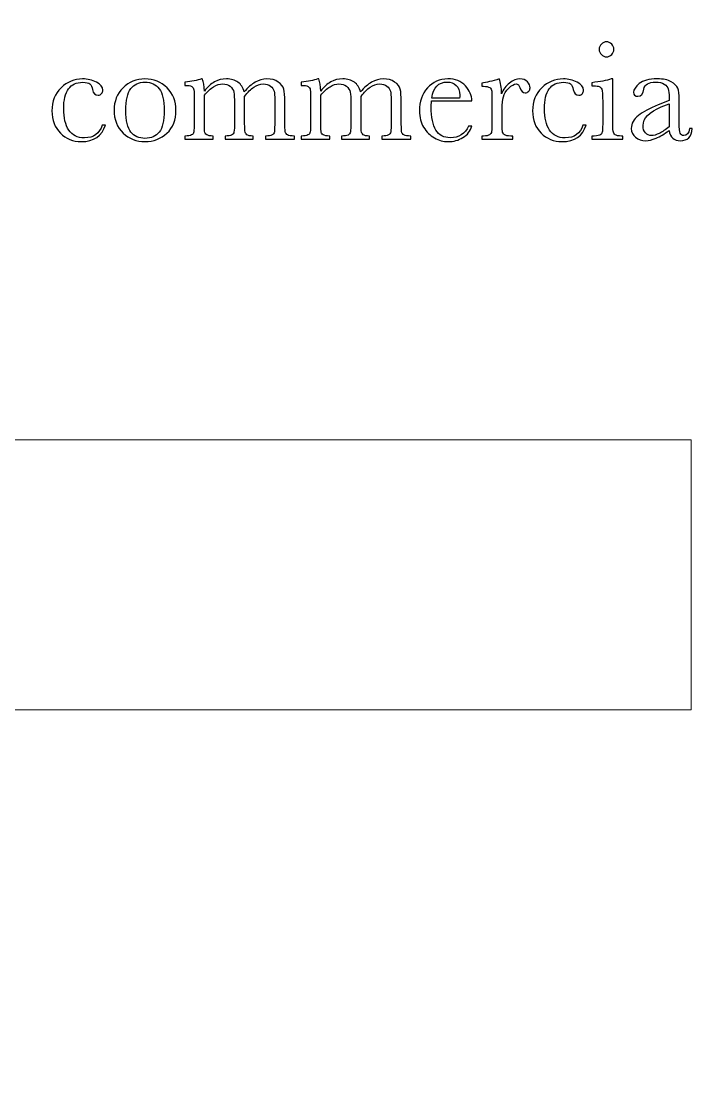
# Model space of a CAD drawing. Header units: centimetres. Extents: x -233 to -82, y 123 to 153.
# Drawn here: x -125.212 to -124.394, y 131.363 to 132.657 of the extents above; entities that cross this region are included whole.
import ezdxf

# ---------------------------------------------------------------- set-up
doc = ezdxf.new("R2010")
doc.units = ezdxf.units.CM
doc.header["$MEASUREMENT"] = 0
doc.layers.add('layer 1', color=7, linetype='Continuous')

msp = doc.modelspace()

# ---------------------------------------------------------------- linework, layer by layer
at = {"layer": 'layer 1', "color": 1, "lineweight": 9}
for points, knots in [([(-126.51636, 152.75145), (-126.51636, 152.75145), (-129.7739, 152.75145), (-129.7739, 152.75145), (-129.7739, 152.75145), (-129.7739, 152.75145), (-136.26995, 149.00072), (-136.26995, 149.00072), (-136.26995, 149.00072), (-136.26995, 149.00072), (-140.02277, 142.50252), (-140.02277, 142.50252), (-140.02277, 142.50252), (-140.02277, 142.50252), (-140.02277, 134.99898), (-140.02277, 134.99898), (-140.02277, 134.99898), (-140.02277, 134.99898), (-136.26995, 128.50081), (-136.26995, 128.50081), (-136.26995, 128.50081), (-136.26995, 128.50081), (-129.7739, 124.74796), (-129.7739, 124.74796), (-129.7739, 124.74796), (-129.7739, 124.74796), (-122.27036, 124.74796), (-122.27036, 124.74796), (-122.27036, 124.74796), (-122.27036, 124.74796), (-115.77213, 128.50081), (-115.77213, 128.50081), (-115.77213, 128.50081), (-115.77213, 128.50081), (-112.02146, 134.99898), (-112.02146, 134.99898), (-112.02146, 134.99898), (-112.02146, 134.99898), (-112.02146, 142.50252), (-112.02146, 142.50252), (-112.02146, 142.50252), (-112.02146, 142.50252), (-115.77213, 149.00072), (-115.77213, 149.00072), (-115.77213, 149.00072), (-115.77213, 149.00072), (-122.27036, 152.75145), (-122.27036, 152.75145), (-122.27036, 152.75145), (-122.27036, 152.75145), (-125.51514, 152.75145), (-125.51514, 152.75145)], [0, 0, 0, 0, 0.0714286, 0.0714286, 0.0714286, 0.0714286, 0.1428571, 0.1428571, 0.1428571, 0.1428571, 0.2142857, 0.2142857, 0.2142857, 0.2142857, 0.2857143, 0.2857143, 0.2857143, 0.2857143, 0.3571429, 0.3571429, 0.3571429, 0.3571429, 0.4285714, 0.4285714, 0.4285714, 0.4285714, 0.5, 0.5, 0.5, 0.5, 0.5714286, 0.5714286, 0.5714286, 0.5714286, 0.6428571, 0.6428571, 0.6428571, 0.6428571, 0.7142857, 0.7142857, 0.7142857, 0.7142857, 0.7857143, 0.7857143, 0.7857143, 0.7857143, 0.8571429, 0.8571429, 0.8571429, 0.8571429, 1, 1, 1, 1]), ([(-124.39763, 131.81974), (-124.39763, 131.81974), (-127.65091, 131.81974), (-127.65091, 131.81974), (-127.65091, 131.81974), (-127.65091, 131.81974), (-127.65091, 132.14782), (-127.65091, 132.14782), (-127.65091, 132.14782), (-127.65091, 132.14782), (-124.39763, 132.14782), (-124.39763, 132.14782), (-124.39763, 132.14782), (-124.39763, 132.14782), (-124.39763, 131.81974), (-124.39763, 131.81974)], [0, 0, 0, 0, 0.2, 0.2, 0.2, 0.2, 0.4, 0.4, 0.4, 0.4, 0.6, 0.6, 0.6, 0.6, 1, 1, 1, 1])]:
    msp.add_open_spline(points, degree=3, knots=knots, dxfattribs=at)
at = {"layer": 'layer 1'}
for points, knots in [([(-124.50935, 132.62274), (-124.50935, 132.62519), (-124.50845, 132.62734), (-124.5067, 132.62914), (-124.5067, 132.62914), (-124.50495, 132.63089), (-124.50285, 132.63179), (-124.5004, 132.63179), (-124.5004, 132.63179), (-124.49795, 132.63179), (-124.49585, 132.63089), (-124.4941, 132.62914), (-124.4941, 132.62914), (-124.49235, 132.62734), (-124.4915, 132.62519), (-124.4915, 132.62274), (-124.4915, 132.62274), (-124.4915, 132.62019), (-124.49235, 132.61804), (-124.4941, 132.61629), (-124.4941, 132.61629), (-124.49585, 132.61449), (-124.49795, 132.61359), (-124.5004, 132.61359), (-124.5004, 132.61359), (-124.50285, 132.61359), (-124.50495, 132.61449), (-124.5067, 132.61629), (-124.5067, 132.61629), (-124.50845, 132.61804), (-124.50935, 132.62019), (-124.50935, 132.62274)], [0, 0, 0, 0, 0.1111111, 0.1111111, 0.1111111, 0.1111111, 0.2222222, 0.2222222, 0.2222222, 0.2222222, 0.3333333, 0.3333333, 0.3333333, 0.3333333, 0.4444444, 0.4444444, 0.4444444, 0.4444444, 0.5555556, 0.5555556, 0.5555556, 0.5555556, 0.6666667, 0.6666667, 0.6666667, 0.6666667, 0.7777778, 0.7777778, 0.7777778, 0.7777778, 1, 1, 1, 1]), ([(-125.11361, 132.53059), (-125.11361, 132.53059), (-125.10981, 132.53059), (-125.10981, 132.53059), (-125.10981, 132.53059), (-125.11376, 132.51719), (-125.12351, 132.51049), (-125.13911, 132.51049), (-125.13911, 132.51049), (-125.14916, 132.51049), (-125.15761, 132.51389), (-125.16446, 132.52074), (-125.16446, 132.52074), (-125.17131, 132.52759), (-125.17476, 132.53664), (-125.17476, 132.54789), (-125.17476, 132.54789), (-125.17476, 132.55944), (-125.17106, 132.56879), (-125.16366, 132.57599), (-125.16366, 132.57599), (-125.15626, 132.58314), (-125.14751, 132.58674), (-125.13741, 132.58674), (-125.13741, 132.58674), (-125.13131, 132.58674), (-125.12571, 132.58539), (-125.12056, 132.58274), (-125.12056, 132.58274), (-125.11546, 132.58004), (-125.11291, 132.57679), (-125.11291, 132.57294), (-125.11291, 132.57294), (-125.11291, 132.57149), (-125.11336, 132.57014), (-125.11431, 132.56889), (-125.11431, 132.56889), (-125.11526, 132.56764), (-125.11666, 132.56699), (-125.11846, 132.56699), (-125.11846, 132.56699), (-125.12221, 132.56699), (-125.12456, 132.56919), (-125.12541, 132.57364), (-125.12541, 132.57364), (-125.12611, 132.57699), (-125.12716, 132.57929), (-125.12861, 132.58059), (-125.12861, 132.58059), (-125.13011, 132.58194), (-125.13301, 132.58259), (-125.13731, 132.58259), (-125.13731, 132.58259), (-125.14501, 132.58259), (-125.15081, 132.57994), (-125.15466, 132.57459), (-125.15466, 132.57459), (-125.15851, 132.56924), (-125.16046, 132.56119), (-125.16046, 132.55044), (-125.16046, 132.55044), (-125.16046, 132.53939), (-125.15836, 132.53069), (-125.15421, 132.52444), (-125.15421, 132.52444), (-125.15006, 132.51819), (-125.14376, 132.51504), (-125.13531, 132.51504), (-125.13531, 132.51504), (-125.12396, 132.51504), (-125.11671, 132.52024), (-125.11361, 132.53059)], [0, 0, 0, 0, 0.0526316, 0.0526316, 0.0526316, 0.0526316, 0.1052632, 0.1052632, 0.1052632, 0.1052632, 0.1578947, 0.1578947, 0.1578947, 0.1578947, 0.2105263, 0.2105263, 0.2105263, 0.2105263, 0.2631579, 0.2631579, 0.2631579, 0.2631579, 0.3157895, 0.3157895, 0.3157895, 0.3157895, 0.3684211, 0.3684211, 0.3684211, 0.3684211, 0.4210526, 0.4210526, 0.4210526, 0.4210526, 0.4736842, 0.4736842, 0.4736842, 0.4736842, 0.5263158, 0.5263158, 0.5263158, 0.5263158, 0.5789474, 0.5789474, 0.5789474, 0.5789474, 0.6315789, 0.6315789, 0.6315789, 0.6315789, 0.6842105, 0.6842105, 0.6842105, 0.6842105, 0.7368421, 0.7368421, 0.7368421, 0.7368421, 0.7894737, 0.7894737, 0.7894737, 0.7894737, 0.8421053, 0.8421053, 0.8421053, 0.8421053, 0.8947368, 0.8947368, 0.8947368, 0.8947368, 1, 1, 1, 1]), ([(-125.09916, 132.54874), (-125.09916, 132.55954), (-125.09556, 132.56859), (-125.08831, 132.57584), (-125.08831, 132.57584), (-125.08106, 132.58309), (-125.07216, 132.58674), (-125.06161, 132.58674), (-125.06161, 132.58674), (-125.05096, 132.58674), (-125.04206, 132.58309), (-125.03481, 132.57579), (-125.03481, 132.57579), (-125.02756, 132.56849), (-125.02396, 132.55949), (-125.02396, 132.54874), (-125.02396, 132.54874), (-125.02396, 132.53684), (-125.02761, 132.52749), (-125.03496, 132.52069), (-125.03496, 132.52069), (-125.04231, 132.51389), (-125.05121, 132.51049), (-125.06161, 132.51049), (-125.06161, 132.51049), (-125.07201, 132.51049), (-125.08086, 132.51394), (-125.08816, 132.52089), (-125.08816, 132.52089), (-125.09551, 132.52779), (-125.09916, 132.53709), (-125.09916, 132.54874)], [0, 0, 0, 0, 0.1111111, 0.1111111, 0.1111111, 0.1111111, 0.2222222, 0.2222222, 0.2222222, 0.2222222, 0.3333333, 0.3333333, 0.3333333, 0.3333333, 0.4444444, 0.4444444, 0.4444444, 0.4444444, 0.5555556, 0.5555556, 0.5555556, 0.5555556, 0.6666667, 0.6666667, 0.6666667, 0.6666667, 0.7777778, 0.7777778, 0.7777778, 0.7777778, 1, 1, 1, 1]), ([(-125.08486, 132.54829), (-125.08486, 132.53579), (-125.08281, 132.52704), (-125.07876, 132.52199), (-125.07876, 132.52199), (-125.07471, 132.51694), (-125.06896, 132.51444), (-125.06161, 132.51444), (-125.06161, 132.51444), (-125.05406, 132.51444), (-125.04831, 132.51694), (-125.04431, 132.52199), (-125.04431, 132.52199), (-125.04036, 132.52704), (-125.03836, 132.53579), (-125.03836, 132.54829), (-125.03836, 132.54829), (-125.03836, 132.56069), (-125.04036, 132.56954), (-125.04431, 132.57484), (-125.04431, 132.57484), (-125.04826, 132.58009), (-125.05406, 132.58274), (-125.06161, 132.58274), (-125.06161, 132.58274), (-125.06916, 132.58274), (-125.07491, 132.58014), (-125.07886, 132.57489), (-125.07886, 132.57489), (-125.08286, 132.56964), (-125.08486, 132.56074), (-125.08486, 132.54829)], [0, 0, 0, 0, 0.1111111, 0.1111111, 0.1111111, 0.1111111, 0.2222222, 0.2222222, 0.2222222, 0.2222222, 0.3333333, 0.3333333, 0.3333333, 0.3333333, 0.4444444, 0.4444444, 0.4444444, 0.4444444, 0.5555556, 0.5555556, 0.5555556, 0.5555556, 0.6666667, 0.6666667, 0.6666667, 0.6666667, 0.7777778, 0.7777778, 0.7777778, 0.7777778, 1, 1, 1, 1]), ([(-124.99281, 132.58674), (-124.99281, 132.58674), (-124.99191, 132.58674), (-124.99191, 132.58674), (-124.99191, 132.58674), (-124.99026, 132.58289), (-124.98941, 132.57794), (-124.98941, 132.57189), (-124.98941, 132.57189), (-124.98556, 132.57684), (-124.98141, 132.58054), (-124.97696, 132.58304), (-124.97696, 132.58304), (-124.97251, 132.58549), (-124.96776, 132.58674), (-124.96266, 132.58674), (-124.96266, 132.58674), (-124.95686, 132.58674), (-124.95216, 132.58544), (-124.94851, 132.58279), (-124.94851, 132.58279), (-124.94491, 132.58014), (-124.94241, 132.57614), (-124.94096, 132.57089), (-124.94096, 132.57089), (-124.93661, 132.57614), (-124.93211, 132.58014), (-124.92751, 132.58279), (-124.92751, 132.58279), (-124.92291, 132.58544), (-124.91821, 132.58674), (-124.91346, 132.58674), (-124.91346, 132.58674), (-124.90801, 132.58674), (-124.90341, 132.58549), (-124.89961, 132.58294), (-124.89961, 132.58294), (-124.89581, 132.58039), (-124.89351, 132.57754), (-124.89271, 132.57434), (-124.89271, 132.57434), (-124.89191, 132.57109), (-124.89151, 132.56589), (-124.89151, 132.55874), (-124.89151, 132.55874), (-124.89151, 132.55874), (-124.89151, 132.53754), (-124.89151, 132.53754), (-124.89151, 132.53754), (-124.89151, 132.52934), (-124.89136, 132.52434), (-124.89101, 132.52259), (-124.89101, 132.52259), (-124.89071, 132.52079), (-124.88981, 132.51944), (-124.88826, 132.51859), (-124.88826, 132.51859), (-124.88676, 132.51774), (-124.88396, 132.51729), (-124.87981, 132.51729), (-124.87981, 132.51729), (-124.87981, 132.51729), (-124.87981, 132.51334), (-124.87981, 132.51334), (-124.87981, 132.51334), (-124.87981, 132.51334), (-124.91501, 132.51334), (-124.91501, 132.51334), (-124.91501, 132.51334), (-124.91501, 132.51334), (-124.91501, 132.51729), (-124.91501, 132.51729), (-124.91501, 132.51729), (-124.91126, 132.51729), (-124.90866, 132.51769), (-124.90711, 132.51854), (-124.90711, 132.51854), (-124.90561, 132.51939), (-124.90466, 132.52064), (-124.90431, 132.52234), (-124.90431, 132.52234), (-124.90396, 132.52404), (-124.90381, 132.52909), (-124.90381, 132.53754), (-124.90381, 132.53754), (-124.90381, 132.53754), (-124.90381, 132.56104), (-124.90381, 132.56104), (-124.90381, 132.56104), (-124.90381, 132.56579), (-124.90406, 132.56939), (-124.90461, 132.57184), (-124.90461, 132.57184), (-124.90516, 132.57424), (-124.90661, 132.57629), (-124.90891, 132.57804), (-124.90891, 132.57804), (-124.91121, 132.57974), (-124.91421, 132.58059), (-124.91786, 132.58059), (-124.91786, 132.58059), (-124.92161, 132.58059), (-124.92536, 132.57934), (-124.92911, 132.57684), (-124.92911, 132.57684), (-124.93286, 132.57429), (-124.93666, 132.57049), (-124.94041, 132.56534), (-124.94041, 132.56534), (-124.94041, 132.56534), (-124.94041, 132.53754), (-124.94041, 132.53754), (-124.94041, 132.53754), (-124.94041, 132.52999), (-124.94031, 132.52529), (-124.94011, 132.52339), (-124.94011, 132.52339), (-124.93991, 132.52144), (-124.93911, 132.51994), (-124.93771, 132.51889), (-124.93771, 132.51889), (-124.93631, 132.51784), (-124.93381, 132.51729), (-124.93016, 132.51729), (-124.93016, 132.51729), (-124.93016, 132.51729), (-124.93016, 132.51334), (-124.93016, 132.51334), (-124.93016, 132.51334), (-124.93016, 132.51334), (-124.96426, 132.51334), (-124.96426, 132.51334), (-124.96426, 132.51334), (-124.96426, 132.51334), (-124.96426, 132.51729), (-124.96426, 132.51729), (-124.96426, 132.51729), (-124.96041, 132.51729), (-124.95776, 132.51769), (-124.95621, 132.51849), (-124.95621, 132.51849), (-124.95471, 132.51929), (-124.95376, 132.52054), (-124.95336, 132.52219), (-124.95336, 132.52219), (-124.95301, 132.52384), (-124.95281, 132.52899), (-124.95281, 132.53754), (-124.95281, 132.53754), (-124.95281, 132.53754), (-124.95281, 132.55709), (-124.95281, 132.55709), (-124.95281, 132.55709), (-124.95281, 132.56329), (-124.95306, 132.56779), (-124.95356, 132.57059), (-124.95356, 132.57059), (-124.95406, 132.57334), (-124.95556, 132.57574), (-124.95801, 132.57774), (-124.95801, 132.57774), (-124.96046, 132.57969), (-124.96356, 132.58069), (-124.96721, 132.58069), (-124.96721, 132.58069), (-124.97076, 132.58069), (-124.97441, 132.57954), (-124.97811, 132.57724), (-124.97811, 132.57724), (-124.98181, 132.57494), (-124.98556, 132.57149), (-124.98941, 132.56689), (-124.98941, 132.56689), (-124.98941, 132.56689), (-124.98941, 132.53754), (-124.98941, 132.53754), (-124.98941, 132.53754), (-124.98941, 132.52979), (-124.98931, 132.52494), (-124.98906, 132.52309), (-124.98906, 132.52309), (-124.98886, 132.52119), (-124.98801, 132.51974), (-124.98651, 132.51879), (-124.98651, 132.51879), (-124.98501, 132.51779), (-124.98236, 132.51729), (-124.97851, 132.51729), (-124.97851, 132.51729), (-124.97851, 132.51729), (-124.97851, 132.51334), (-124.97851, 132.51334), (-124.97851, 132.51334), (-124.97851, 132.51334), (-125.01301, 132.51334), (-125.01301, 132.51334), (-125.01301, 132.51334), (-125.01301, 132.51334), (-125.01301, 132.51729), (-125.01301, 132.51729), (-125.01301, 132.51729), (-125.00926, 132.51729), (-125.00661, 132.51769), (-125.00506, 132.51854), (-125.00506, 132.51854), (-125.00351, 132.51939), (-125.00261, 132.52064), (-125.00226, 132.52229), (-125.00226, 132.52229), (-125.00191, 132.52394), (-125.00176, 132.52904), (-125.00176, 132.53754), (-125.00176, 132.53754), (-125.00176, 132.53754), (-125.00176, 132.55864), (-125.00176, 132.55864), (-125.00176, 132.55864), (-125.00176, 132.56669), (-125.00186, 132.57159), (-125.00211, 132.57344), (-125.00211, 132.57344), (-125.00236, 132.57524), (-125.00326, 132.57659), (-125.00481, 132.57754), (-125.00481, 132.57754), (-125.00636, 132.57844), (-125.00906, 132.57889), (-125.01301, 132.57889), (-125.01301, 132.57889), (-125.01301, 132.57889), (-125.01301, 132.58284), (-125.01301, 132.58284), (-125.01301, 132.58284), (-125.00486, 132.58364), (-124.99816, 132.58494), (-124.99281, 132.58674)], [0, 0, 0, 0, 0.0166667, 0.0166667, 0.0166667, 0.0166667, 0.0333333, 0.0333333, 0.0333333, 0.0333333, 0.05, 0.05, 0.05, 0.05, 0.0666667, 0.0666667, 0.0666667, 0.0666667, 0.0833333, 0.0833333, 0.0833333, 0.0833333, 0.1, 0.1, 0.1, 0.1, 0.1166667, 0.1166667, 0.1166667, 0.1166667, 0.1333333, 0.1333333, 0.1333333, 0.1333333, 0.15, 0.15, 0.15, 0.15, 0.1666667, 0.1666667, 0.1666667, 0.1666667, 0.1833333, 0.1833333, 0.1833333, 0.1833333, 0.2, 0.2, 0.2, 0.2, 0.2166667, 0.2166667, 0.2166667, 0.2166667, 0.2333333, 0.2333333, 0.2333333, 0.2333333, 0.25, 0.25, 0.25, 0.25, 0.2666667, 0.2666667, 0.2666667, 0.2666667, 0.2833333, 0.2833333, 0.2833333, 0.2833333, 0.3, 0.3, 0.3, 0.3, 0.3166667, 0.3166667, 0.3166667, 0.3166667, 0.3333333, 0.3333333, 0.3333333, 0.3333333, 0.35, 0.35, 0.35, 0.35, 0.3666667, 0.3666667, 0.3666667, 0.3666667, 0.3833333, 0.3833333, 0.3833333, 0.3833333, 0.4, 0.4, 0.4, 0.4, 0.4166667, 0.4166667, 0.4166667, 0.4166667, 0.4333333, 0.4333333, 0.4333333, 0.4333333, 0.45, 0.45, 0.45, 0.45, 0.4666667, 0.4666667, 0.4666667, 0.4666667, 0.4833333, 0.4833333, 0.4833333, 0.4833333, 0.5, 0.5, 0.5, 0.5, 0.5166667, 0.5166667, 0.5166667, 0.5166667, 0.5333333, 0.5333333, 0.5333333, 0.5333333, 0.55, 0.55, 0.55, 0.55, 0.5666667, 0.5666667, 0.5666667, 0.5666667, 0.5833333, 0.5833333, 0.5833333, 0.5833333, 0.6, 0.6, 0.6, 0.6, 0.6166667, 0.6166667, 0.6166667, 0.6166667, 0.6333333, 0.6333333, 0.6333333, 0.6333333, 0.65, 0.65, 0.65, 0.65, 0.6666667, 0.6666667, 0.6666667, 0.6666667, 0.6833333, 0.6833333, 0.6833333, 0.6833333, 0.7, 0.7, 0.7, 0.7, 0.7166667, 0.7166667, 0.7166667, 0.7166667, 0.7333333, 0.7333333, 0.7333333, 0.7333333, 0.75, 0.75, 0.75, 0.75, 0.7666667, 0.7666667, 0.7666667, 0.7666667, 0.7833333, 0.7833333, 0.7833333, 0.7833333, 0.8, 0.8, 0.8, 0.8, 0.8166667, 0.8166667, 0.8166667, 0.8166667, 0.8333333, 0.8333333, 0.8333333, 0.8333333, 0.85, 0.85, 0.85, 0.85, 0.8666667, 0.8666667, 0.8666667, 0.8666667, 0.8833333, 0.8833333, 0.8833333, 0.8833333, 0.9, 0.9, 0.9, 0.9, 0.9166667, 0.9166667, 0.9166667, 0.9166667, 0.9333333, 0.9333333, 0.9333333, 0.9333333, 0.95, 0.95, 0.95, 0.95, 0.9666667, 0.9666667, 0.9666667, 0.9666667, 1, 1, 1, 1]), ([(-124.85131, 132.58674), (-124.85131, 132.58674), (-124.85041, 132.58674), (-124.85041, 132.58674), (-124.85041, 132.58674), (-124.84876, 132.58289), (-124.84791, 132.57794), (-124.84791, 132.57189), (-124.84791, 132.57189), (-124.84406, 132.57684), (-124.83991, 132.58054), (-124.83546, 132.58304), (-124.83546, 132.58304), (-124.83101, 132.58549), (-124.82626, 132.58674), (-124.82116, 132.58674), (-124.82116, 132.58674), (-124.81536, 132.58674), (-124.81066, 132.58544), (-124.80701, 132.58279), (-124.80701, 132.58279), (-124.80341, 132.58014), (-124.80091, 132.57614), (-124.79946, 132.57089), (-124.79946, 132.57089), (-124.79511, 132.57614), (-124.79061, 132.58014), (-124.78601, 132.58279), (-124.78601, 132.58279), (-124.78141, 132.58544), (-124.77671, 132.58674), (-124.77196, 132.58674), (-124.77196, 132.58674), (-124.76651, 132.58674), (-124.76191, 132.58549), (-124.75811, 132.58294), (-124.75811, 132.58294), (-124.75431, 132.58039), (-124.75201, 132.57754), (-124.75121, 132.57434), (-124.75121, 132.57434), (-124.75041, 132.57109), (-124.75001, 132.56589), (-124.75001, 132.55874), (-124.75001, 132.55874), (-124.75001, 132.55874), (-124.75001, 132.53754), (-124.75001, 132.53754), (-124.75001, 132.53754), (-124.75001, 132.52934), (-124.74986, 132.52434), (-124.74951, 132.52259), (-124.74951, 132.52259), (-124.74921, 132.52079), (-124.74831, 132.51944), (-124.74676, 132.51859), (-124.74676, 132.51859), (-124.74526, 132.51774), (-124.74246, 132.51729), (-124.73831, 132.51729), (-124.73831, 132.51729), (-124.73831, 132.51729), (-124.73831, 132.51334), (-124.73831, 132.51334), (-124.73831, 132.51334), (-124.73831, 132.51334), (-124.77351, 132.51334), (-124.77351, 132.51334), (-124.77351, 132.51334), (-124.77351, 132.51334), (-124.77351, 132.51729), (-124.77351, 132.51729), (-124.77351, 132.51729), (-124.76976, 132.51729), (-124.76716, 132.51769), (-124.76561, 132.51854), (-124.76561, 132.51854), (-124.76411, 132.51939), (-124.76316, 132.52064), (-124.76281, 132.52234), (-124.76281, 132.52234), (-124.76246, 132.52404), (-124.76231, 132.52909), (-124.76231, 132.53754), (-124.76231, 132.53754), (-124.76231, 132.53754), (-124.76231, 132.56104), (-124.76231, 132.56104), (-124.76231, 132.56104), (-124.76231, 132.56579), (-124.76256, 132.56939), (-124.76311, 132.57184), (-124.76311, 132.57184), (-124.76366, 132.57424), (-124.76511, 132.57629), (-124.76741, 132.57804), (-124.76741, 132.57804), (-124.76971, 132.57974), (-124.77271, 132.58059), (-124.77636, 132.58059), (-124.77636, 132.58059), (-124.78011, 132.58059), (-124.78386, 132.57934), (-124.78761, 132.57684), (-124.78761, 132.57684), (-124.79136, 132.57429), (-124.79516, 132.57049), (-124.79891, 132.56534), (-124.79891, 132.56534), (-124.79891, 132.56534), (-124.79891, 132.53754), (-124.79891, 132.53754), (-124.79891, 132.53754), (-124.79891, 132.52999), (-124.79881, 132.52529), (-124.79861, 132.52339), (-124.79861, 132.52339), (-124.79841, 132.52144), (-124.79761, 132.51994), (-124.79621, 132.51889), (-124.79621, 132.51889), (-124.79481, 132.51784), (-124.79231, 132.51729), (-124.78866, 132.51729), (-124.78866, 132.51729), (-124.78866, 132.51729), (-124.78866, 132.51334), (-124.78866, 132.51334), (-124.78866, 132.51334), (-124.78866, 132.51334), (-124.82276, 132.51334), (-124.82276, 132.51334), (-124.82276, 132.51334), (-124.82276, 132.51334), (-124.82276, 132.51729), (-124.82276, 132.51729), (-124.82276, 132.51729), (-124.81891, 132.51729), (-124.81626, 132.51769), (-124.81471, 132.51849), (-124.81471, 132.51849), (-124.81321, 132.51929), (-124.81226, 132.52054), (-124.81186, 132.52219), (-124.81186, 132.52219), (-124.81151, 132.52384), (-124.81131, 132.52899), (-124.81131, 132.53754), (-124.81131, 132.53754), (-124.81131, 132.53754), (-124.81131, 132.55709), (-124.81131, 132.55709), (-124.81131, 132.55709), (-124.81131, 132.56329), (-124.81156, 132.56779), (-124.81206, 132.57059), (-124.81206, 132.57059), (-124.81256, 132.57334), (-124.81406, 132.57574), (-124.81651, 132.57774), (-124.81651, 132.57774), (-124.81896, 132.57969), (-124.82206, 132.58069), (-124.82571, 132.58069), (-124.82571, 132.58069), (-124.82926, 132.58069), (-124.83291, 132.57954), (-124.83661, 132.57724), (-124.83661, 132.57724), (-124.84031, 132.57494), (-124.84406, 132.57149), (-124.84791, 132.56689), (-124.84791, 132.56689), (-124.84791, 132.56689), (-124.84791, 132.53754), (-124.84791, 132.53754), (-124.84791, 132.53754), (-124.84791, 132.52979), (-124.84781, 132.52494), (-124.84756, 132.52309), (-124.84756, 132.52309), (-124.84736, 132.52119), (-124.84651, 132.51974), (-124.84501, 132.51879), (-124.84501, 132.51879), (-124.84351, 132.51779), (-124.84086, 132.51729), (-124.83701, 132.51729), (-124.83701, 132.51729), (-124.83701, 132.51729), (-124.83701, 132.51334), (-124.83701, 132.51334), (-124.83701, 132.51334), (-124.83701, 132.51334), (-124.87151, 132.51334), (-124.87151, 132.51334), (-124.87151, 132.51334), (-124.87151, 132.51334), (-124.87151, 132.51729), (-124.87151, 132.51729), (-124.87151, 132.51729), (-124.86776, 132.51729), (-124.86511, 132.51769), (-124.86356, 132.51854), (-124.86356, 132.51854), (-124.86201, 132.51939), (-124.86111, 132.52064), (-124.86076, 132.52229), (-124.86076, 132.52229), (-124.86041, 132.52394), (-124.86026, 132.52904), (-124.86026, 132.53754), (-124.86026, 132.53754), (-124.86026, 132.53754), (-124.86026, 132.55864), (-124.86026, 132.55864), (-124.86026, 132.55864), (-124.86026, 132.56669), (-124.86036, 132.57159), (-124.86061, 132.57344), (-124.86061, 132.57344), (-124.86086, 132.57524), (-124.86176, 132.57659), (-124.86331, 132.57754), (-124.86331, 132.57754), (-124.86486, 132.57844), (-124.86756, 132.57889), (-124.87151, 132.57889), (-124.87151, 132.57889), (-124.87151, 132.57889), (-124.87151, 132.58284), (-124.87151, 132.58284), (-124.87151, 132.58284), (-124.86336, 132.58364), (-124.85666, 132.58494), (-124.85131, 132.58674)], [0, 0, 0, 0, 0.0166667, 0.0166667, 0.0166667, 0.0166667, 0.0333333, 0.0333333, 0.0333333, 0.0333333, 0.05, 0.05, 0.05, 0.05, 0.0666667, 0.0666667, 0.0666667, 0.0666667, 0.0833333, 0.0833333, 0.0833333, 0.0833333, 0.1, 0.1, 0.1, 0.1, 0.1166667, 0.1166667, 0.1166667, 0.1166667, 0.1333333, 0.1333333, 0.1333333, 0.1333333, 0.15, 0.15, 0.15, 0.15, 0.1666667, 0.1666667, 0.1666667, 0.1666667, 0.1833333, 0.1833333, 0.1833333, 0.1833333, 0.2, 0.2, 0.2, 0.2, 0.2166667, 0.2166667, 0.2166667, 0.2166667, 0.2333333, 0.2333333, 0.2333333, 0.2333333, 0.25, 0.25, 0.25, 0.25, 0.2666667, 0.2666667, 0.2666667, 0.2666667, 0.2833333, 0.2833333, 0.2833333, 0.2833333, 0.3, 0.3, 0.3, 0.3, 0.3166667, 0.3166667, 0.3166667, 0.3166667, 0.3333333, 0.3333333, 0.3333333, 0.3333333, 0.35, 0.35, 0.35, 0.35, 0.3666667, 0.3666667, 0.3666667, 0.3666667, 0.3833333, 0.3833333, 0.3833333, 0.3833333, 0.4, 0.4, 0.4, 0.4, 0.4166667, 0.4166667, 0.4166667, 0.4166667, 0.4333333, 0.4333333, 0.4333333, 0.4333333, 0.45, 0.45, 0.45, 0.45, 0.4666667, 0.4666667, 0.4666667, 0.4666667, 0.4833333, 0.4833333, 0.4833333, 0.4833333, 0.5, 0.5, 0.5, 0.5, 0.5166667, 0.5166667, 0.5166667, 0.5166667, 0.5333333, 0.5333333, 0.5333333, 0.5333333, 0.55, 0.55, 0.55, 0.55, 0.5666667, 0.5666667, 0.5666667, 0.5666667, 0.5833333, 0.5833333, 0.5833333, 0.5833333, 0.6, 0.6, 0.6, 0.6, 0.6166667, 0.6166667, 0.6166667, 0.6166667, 0.6333333, 0.6333333, 0.6333333, 0.6333333, 0.65, 0.65, 0.65, 0.65, 0.6666667, 0.6666667, 0.6666667, 0.6666667, 0.6833333, 0.6833333, 0.6833333, 0.6833333, 0.7, 0.7, 0.7, 0.7, 0.7166667, 0.7166667, 0.7166667, 0.7166667, 0.7333333, 0.7333333, 0.7333333, 0.7333333, 0.75, 0.75, 0.75, 0.75, 0.7666667, 0.7666667, 0.7666667, 0.7666667, 0.7833333, 0.7833333, 0.7833333, 0.7833333, 0.8, 0.8, 0.8, 0.8, 0.8166667, 0.8166667, 0.8166667, 0.8166667, 0.8333333, 0.8333333, 0.8333333, 0.8333333, 0.85, 0.85, 0.85, 0.85, 0.8666667, 0.8666667, 0.8666667, 0.8666667, 0.8833333, 0.8833333, 0.8833333, 0.8833333, 0.9, 0.9, 0.9, 0.9, 0.9166667, 0.9166667, 0.9166667, 0.9166667, 0.9333333, 0.9333333, 0.9333333, 0.9333333, 0.95, 0.95, 0.95, 0.95, 0.9666667, 0.9666667, 0.9666667, 0.9666667, 1, 1, 1, 1]), ([(-124.66406, 132.56004), (-124.66406, 132.56004), (-124.71326, 132.56004), (-124.71326, 132.56004), (-124.71326, 132.56004), (-124.71346, 132.55664), (-124.71356, 132.55409), (-124.71356, 132.55244), (-124.71356, 132.55244), (-124.71356, 132.54004), (-124.71161, 132.53074), (-124.70776, 132.52449), (-124.70776, 132.52449), (-124.70391, 132.51824), (-124.69811, 132.51514), (-124.69041, 132.51514), (-124.69041, 132.51514), (-124.67996, 132.51514), (-124.67256, 132.51984), (-124.66821, 132.52919), (-124.66821, 132.52919), (-124.66821, 132.52919), (-124.66406, 132.52919), (-124.66406, 132.52919), (-124.66406, 132.52919), (-124.66591, 132.52334), (-124.66951, 132.51874), (-124.67496, 132.51544), (-124.67496, 132.51544), (-124.68041, 132.51214), (-124.68636, 132.51049), (-124.69281, 132.51049), (-124.69281, 132.51049), (-124.69876, 132.51049), (-124.70441, 132.51199), (-124.70971, 132.51504), (-124.70971, 132.51504), (-124.71506, 132.51804), (-124.71941, 132.52229), (-124.72276, 132.52784), (-124.72276, 132.52784), (-124.72616, 132.53334), (-124.72786, 132.54004), (-124.72786, 132.54789), (-124.72786, 132.54789), (-124.72786, 132.55904), (-124.72461, 132.56829), (-124.71806, 132.57569), (-124.71806, 132.57569), (-124.71151, 132.58304), (-124.70336, 132.58674), (-124.69351, 132.58674), (-124.69351, 132.58674), (-124.68426, 132.58674), (-124.67711, 132.58394), (-124.67206, 132.57829), (-124.67206, 132.57829), (-124.66701, 132.57264), (-124.66436, 132.56659), (-124.66406, 132.56004)], [0, 0, 0, 0, 0.0625, 0.0625, 0.0625, 0.0625, 0.125, 0.125, 0.125, 0.125, 0.1875, 0.1875, 0.1875, 0.1875, 0.25, 0.25, 0.25, 0.25, 0.3125, 0.3125, 0.3125, 0.3125, 0.375, 0.375, 0.375, 0.375, 0.4375, 0.4375, 0.4375, 0.4375, 0.5, 0.5, 0.5, 0.5, 0.5625, 0.5625, 0.5625, 0.5625, 0.625, 0.625, 0.625, 0.625, 0.6875, 0.6875, 0.6875, 0.6875, 0.75, 0.75, 0.75, 0.75, 0.8125, 0.8125, 0.8125, 0.8125, 0.875, 0.875, 0.875, 0.875, 1, 1, 1, 1]), ([(-124.67911, 132.56349), (-124.67896, 132.56479), (-124.67886, 132.56594), (-124.67886, 132.56699), (-124.67886, 132.56699), (-124.67886, 132.57204), (-124.68036, 132.57599), (-124.68331, 132.57879), (-124.68331, 132.57879), (-124.68626, 132.58154), (-124.68991, 132.58294), (-124.69421, 132.58294), (-124.69421, 132.58294), (-124.70466, 132.58294), (-124.71086, 132.57644), (-124.71291, 132.56349), (-124.71291, 132.56349), (-124.71291, 132.56349), (-124.67911, 132.56349), (-124.67911, 132.56349)], [0, 0, 0, 0, 0.1666667, 0.1666667, 0.1666667, 0.1666667, 0.3333333, 0.3333333, 0.3333333, 0.3333333, 0.5, 0.5, 0.5, 0.5, 0.6666667, 0.6666667, 0.6666667, 0.6666667, 1, 1, 1, 1]), ([(-124.62801, 132.56874), (-124.62606, 132.57384), (-124.62286, 132.57814), (-124.61846, 132.58159), (-124.61846, 132.58159), (-124.61406, 132.58504), (-124.60976, 132.58674), (-124.60561, 132.58674), (-124.60561, 132.58674), (-124.60181, 132.58674), (-124.59881, 132.58554), (-124.59661, 132.58319), (-124.59661, 132.58319), (-124.59446, 132.58084), (-124.59336, 132.57839), (-124.59336, 132.57594), (-124.59336, 132.57594), (-124.59336, 132.57429), (-124.59391, 132.57284), (-124.59501, 132.57164), (-124.59501, 132.57164), (-124.59616, 132.57044), (-124.59751, 132.56984), (-124.59916, 132.56984), (-124.59916, 132.56984), (-124.60201, 132.56984), (-124.60421, 132.57194), (-124.60566, 132.57619), (-124.60566, 132.57619), (-124.60671, 132.57909), (-124.60826, 132.58054), (-124.61031, 132.58054), (-124.61031, 132.58054), (-124.61281, 132.58054), (-124.61576, 132.57884), (-124.61921, 132.57549), (-124.61921, 132.57549), (-124.62266, 132.57214), (-124.62486, 132.56864), (-124.62581, 132.56504), (-124.62581, 132.56504), (-124.62681, 132.56139), (-124.62731, 132.55644), (-124.62731, 132.55014), (-124.62731, 132.55014), (-124.62731, 132.55014), (-124.62731, 132.53754), (-124.62731, 132.53754), (-124.62731, 132.53754), (-124.62731, 132.52999), (-124.62721, 132.52529), (-124.62701, 132.52334), (-124.62701, 132.52334), (-124.62681, 132.52139), (-124.62601, 132.51989), (-124.62456, 132.51884), (-124.62456, 132.51884), (-124.62311, 132.51779), (-124.62056, 132.51729), (-124.61686, 132.51729), (-124.61686, 132.51729), (-124.61686, 132.51729), (-124.61446, 132.51729), (-124.61446, 132.51729), (-124.61446, 132.51729), (-124.61446, 132.51729), (-124.61446, 132.51334), (-124.61446, 132.51334), (-124.61446, 132.51334), (-124.61446, 132.51334), (-124.65191, 132.51334), (-124.65191, 132.51334), (-124.65191, 132.51334), (-124.65191, 132.51334), (-124.65191, 132.51729), (-124.65191, 132.51729), (-124.65191, 132.51729), (-124.65191, 132.51729), (-124.65011, 132.51729), (-124.65011, 132.51729), (-124.65011, 132.51729), (-124.64666, 132.51729), (-124.64421, 132.51779), (-124.64276, 132.51874), (-124.64276, 132.51874), (-124.64131, 132.51969), (-124.64041, 132.52099), (-124.64011, 132.52274), (-124.64011, 132.52274), (-124.63986, 132.52444), (-124.63971, 132.52939), (-124.63971, 132.53754), (-124.63971, 132.53754), (-124.63971, 132.53754), (-124.63971, 132.55744), (-124.63971, 132.55744), (-124.63971, 132.55744), (-124.63971, 132.56499), (-124.63981, 132.56974), (-124.64001, 132.57169), (-124.64001, 132.57169), (-124.64021, 132.57364), (-124.64101, 132.57514), (-124.64246, 132.57619), (-124.64246, 132.57619), (-124.64391, 132.57724), (-124.64646, 132.57774), (-124.65011, 132.57774), (-124.65011, 132.57774), (-124.65011, 132.57774), (-124.65191, 132.57774), (-124.65191, 132.57774), (-124.65191, 132.57774), (-124.65191, 132.57774), (-124.65191, 132.58164), (-124.65191, 132.58164), (-124.65191, 132.58164), (-124.64656, 132.58229), (-124.63951, 132.58399), (-124.63076, 132.58674), (-124.63076, 132.58674), (-124.62911, 132.58219), (-124.62816, 132.57619), (-124.62801, 132.56874)], [0, 0, 0, 0, 0.03125, 0.03125, 0.03125, 0.03125, 0.0625, 0.0625, 0.0625, 0.0625, 0.09375, 0.09375, 0.09375, 0.09375, 0.125, 0.125, 0.125, 0.125, 0.15625, 0.15625, 0.15625, 0.15625, 0.1875, 0.1875, 0.1875, 0.1875, 0.21875, 0.21875, 0.21875, 0.21875, 0.25, 0.25, 0.25, 0.25, 0.28125, 0.28125, 0.28125, 0.28125, 0.3125, 0.3125, 0.3125, 0.3125, 0.34375, 0.34375, 0.34375, 0.34375, 0.375, 0.375, 0.375, 0.375, 0.40625, 0.40625, 0.40625, 0.40625, 0.4375, 0.4375, 0.4375, 0.4375, 0.46875, 0.46875, 0.46875, 0.46875, 0.5, 0.5, 0.5, 0.5, 0.53125, 0.53125, 0.53125, 0.53125, 0.5625, 0.5625, 0.5625, 0.5625, 0.59375, 0.59375, 0.59375, 0.59375, 0.625, 0.625, 0.625, 0.625, 0.65625, 0.65625, 0.65625, 0.65625, 0.6875, 0.6875, 0.6875, 0.6875, 0.71875, 0.71875, 0.71875, 0.71875, 0.75, 0.75, 0.75, 0.75, 0.78125, 0.78125, 0.78125, 0.78125, 0.8125, 0.8125, 0.8125, 0.8125, 0.84375, 0.84375, 0.84375, 0.84375, 0.875, 0.875, 0.875, 0.875, 0.90625, 0.90625, 0.90625, 0.90625, 0.9375, 0.9375, 0.9375, 0.9375, 1, 1, 1, 1]), ([(-124.52905, 132.53059), (-124.52905, 132.53059), (-124.52525, 132.53059), (-124.52525, 132.53059), (-124.52525, 132.53059), (-124.5292, 132.51719), (-124.53895, 132.51049), (-124.55455, 132.51049), (-124.55455, 132.51049), (-124.5646, 132.51049), (-124.57305, 132.51389), (-124.5799, 132.52074), (-124.5799, 132.52074), (-124.58675, 132.52759), (-124.5902, 132.53664), (-124.5902, 132.54789), (-124.5902, 132.54789), (-124.5902, 132.55944), (-124.5865, 132.56879), (-124.5791, 132.57599), (-124.5791, 132.57599), (-124.5717, 132.58314), (-124.56295, 132.58674), (-124.55285, 132.58674), (-124.55285, 132.58674), (-124.54675, 132.58674), (-124.54115, 132.58539), (-124.536, 132.58274), (-124.536, 132.58274), (-124.5309, 132.58004), (-124.52835, 132.57679), (-124.52835, 132.57294), (-124.52835, 132.57294), (-124.52835, 132.57149), (-124.5288, 132.57014), (-124.52975, 132.56889), (-124.52975, 132.56889), (-124.5307, 132.56764), (-124.5321, 132.56699), (-124.5339, 132.56699), (-124.5339, 132.56699), (-124.53765, 132.56699), (-124.54, 132.56919), (-124.54085, 132.57364), (-124.54085, 132.57364), (-124.54155, 132.57699), (-124.5426, 132.57929), (-124.54405, 132.58059), (-124.54405, 132.58059), (-124.54555, 132.58194), (-124.54845, 132.58259), (-124.55275, 132.58259), (-124.55275, 132.58259), (-124.56045, 132.58259), (-124.56625, 132.57994), (-124.5701, 132.57459), (-124.5701, 132.57459), (-124.57395, 132.56924), (-124.5759, 132.56119), (-124.5759, 132.55044), (-124.5759, 132.55044), (-124.5759, 132.53939), (-124.5738, 132.53069), (-124.56965, 132.52444), (-124.56965, 132.52444), (-124.5655, 132.51819), (-124.5592, 132.51504), (-124.55075, 132.51504), (-124.55075, 132.51504), (-124.5394, 132.51504), (-124.53215, 132.52024), (-124.52905, 132.53059)], [0, 0, 0, 0, 0.0526316, 0.0526316, 0.0526316, 0.0526316, 0.1052632, 0.1052632, 0.1052632, 0.1052632, 0.1578947, 0.1578947, 0.1578947, 0.1578947, 0.2105263, 0.2105263, 0.2105263, 0.2105263, 0.2631579, 0.2631579, 0.2631579, 0.2631579, 0.3157895, 0.3157895, 0.3157895, 0.3157895, 0.3684211, 0.3684211, 0.3684211, 0.3684211, 0.4210526, 0.4210526, 0.4210526, 0.4210526, 0.4736842, 0.4736842, 0.4736842, 0.4736842, 0.5263158, 0.5263158, 0.5263158, 0.5263158, 0.5789474, 0.5789474, 0.5789474, 0.5789474, 0.6315789, 0.6315789, 0.6315789, 0.6315789, 0.6842105, 0.6842105, 0.6842105, 0.6842105, 0.7368421, 0.7368421, 0.7368421, 0.7368421, 0.7894737, 0.7894737, 0.7894737, 0.7894737, 0.8421053, 0.8421053, 0.8421053, 0.8421053, 0.8947368, 0.8947368, 0.8947368, 0.8947368, 1, 1, 1, 1]), ([(-124.49275, 132.58674), (-124.49275, 132.58674), (-124.49275, 132.53754), (-124.49275, 132.53754), (-124.49275, 132.53754), (-124.49275, 132.52999), (-124.49265, 132.52529), (-124.4924, 132.52334), (-124.4924, 132.52334), (-124.49215, 132.52139), (-124.49135, 132.51989), (-124.4899, 132.51884), (-124.4899, 132.51884), (-124.48845, 132.51779), (-124.4859, 132.51729), (-124.4822, 132.51729), (-124.4822, 132.51729), (-124.4822, 132.51729), (-124.4804, 132.51729), (-124.4804, 132.51729), (-124.4804, 132.51729), (-124.4804, 132.51729), (-124.4804, 132.51334), (-124.4804, 132.51334), (-124.4804, 132.51334), (-124.4804, 132.51334), (-124.5184, 132.51334), (-124.5184, 132.51334), (-124.5184, 132.51334), (-124.5184, 132.51334), (-124.5184, 132.51729), (-124.5184, 132.51729), (-124.5184, 132.51729), (-124.5184, 132.51729), (-124.51545, 132.51729), (-124.51545, 132.51729), (-124.51545, 132.51729), (-124.5114, 132.51729), (-124.50875, 132.51789), (-124.5075, 132.51909), (-124.5075, 132.51909), (-124.50625, 132.52024), (-124.50555, 132.52164), (-124.50535, 132.52329), (-124.50535, 132.52329), (-124.50515, 132.52494), (-124.50505, 132.52969), (-124.50505, 132.53754), (-124.50505, 132.53754), (-124.50505, 132.53754), (-124.50505, 132.55889), (-124.50505, 132.55889), (-124.50505, 132.55889), (-124.50505, 132.56714), (-124.50545, 132.57224), (-124.5062, 132.57409), (-124.5062, 132.57409), (-124.50695, 132.57594), (-124.508, 132.57709), (-124.5093, 132.57754), (-124.5093, 132.57754), (-124.5106, 132.57799), (-124.51285, 132.57819), (-124.51605, 132.57819), (-124.51605, 132.57819), (-124.51605, 132.57819), (-124.5184, 132.57819), (-124.5184, 132.57819), (-124.5184, 132.57819), (-124.5184, 132.57819), (-124.5184, 132.58214), (-124.5184, 132.58214), (-124.5184, 132.58214), (-124.50815, 132.58319), (-124.50025, 132.58469), (-124.4946, 132.58674), (-124.4946, 132.58674), (-124.4946, 132.58674), (-124.49275, 132.58674), (-124.49275, 132.58674)], [0, 0, 0, 0, 0.047619, 0.047619, 0.047619, 0.047619, 0.0952381, 0.0952381, 0.0952381, 0.0952381, 0.1428571, 0.1428571, 0.1428571, 0.1428571, 0.1904762, 0.1904762, 0.1904762, 0.1904762, 0.2380952, 0.2380952, 0.2380952, 0.2380952, 0.2857143, 0.2857143, 0.2857143, 0.2857143, 0.3333333, 0.3333333, 0.3333333, 0.3333333, 0.3809524, 0.3809524, 0.3809524, 0.3809524, 0.4285714, 0.4285714, 0.4285714, 0.4285714, 0.4761905, 0.4761905, 0.4761905, 0.4761905, 0.5238095, 0.5238095, 0.5238095, 0.5238095, 0.5714286, 0.5714286, 0.5714286, 0.5714286, 0.6190476, 0.6190476, 0.6190476, 0.6190476, 0.6666667, 0.6666667, 0.6666667, 0.6666667, 0.7142857, 0.7142857, 0.7142857, 0.7142857, 0.7619048, 0.7619048, 0.7619048, 0.7619048, 0.8095238, 0.8095238, 0.8095238, 0.8095238, 0.8571429, 0.8571429, 0.8571429, 0.8571429, 0.9047619, 0.9047619, 0.9047619, 0.9047619, 1, 1, 1, 1]), ([(-124.39935, 132.52624), (-124.39935, 132.52624), (-124.3962, 132.52624), (-124.3962, 132.52624), (-124.3962, 132.52624), (-124.3967, 132.51644), (-124.4015, 132.51154), (-124.41065, 132.51154), (-124.41065, 132.51154), (-124.41455, 132.51154), (-124.41765, 132.51259), (-124.4199, 132.51464), (-124.4199, 132.51464), (-124.42215, 132.51669), (-124.42365, 132.51979), (-124.42435, 132.52384), (-124.42435, 132.52384), (-124.4301, 132.51979), (-124.4353, 132.51669), (-124.44005, 132.51464), (-124.44005, 132.51464), (-124.4448, 132.51259), (-124.449, 132.51154), (-124.45275, 132.51154), (-124.45275, 132.51154), (-124.4575, 132.51154), (-124.4616, 132.51294), (-124.46505, 132.51569), (-124.46505, 132.51569), (-124.4685, 132.51844), (-124.47025, 132.52204), (-124.47025, 132.52659), (-124.47025, 132.52659), (-124.47025, 132.53254), (-124.46735, 132.53769), (-124.4616, 132.54214), (-124.4616, 132.54214), (-124.45585, 132.54654), (-124.44785, 132.55084), (-124.4377, 132.55504), (-124.4377, 132.55504), (-124.4377, 132.55504), (-124.42435, 132.56044), (-124.42435, 132.56044), (-124.42435, 132.56044), (-124.42435, 132.56044), (-124.42435, 132.56389), (-124.42435, 132.56389), (-124.42435, 132.56389), (-124.42435, 132.56879), (-124.42465, 132.57234), (-124.4253, 132.57449), (-124.4253, 132.57449), (-124.42595, 132.57664), (-124.42755, 132.57859), (-124.4302, 132.58034), (-124.4302, 132.58034), (-124.43285, 132.58209), (-124.4363, 132.58294), (-124.4406, 132.58294), (-124.4406, 132.58294), (-124.44925, 132.58294), (-124.45405, 132.58009), (-124.455, 132.57434), (-124.455, 132.57434), (-124.45595, 132.56849), (-124.45835, 132.56554), (-124.46225, 132.56554), (-124.46225, 132.56554), (-124.46575, 132.56554), (-124.4675, 132.56719), (-124.4675, 132.57054), (-124.4675, 132.57054), (-124.4675, 132.57379), (-124.46515, 132.57734), (-124.4605, 132.58109), (-124.4605, 132.58109), (-124.45585, 132.58484), (-124.44865, 132.58674), (-124.4388, 132.58674), (-124.4388, 132.58674), (-124.4315, 132.58674), (-124.42585, 132.58559), (-124.4218, 132.58329), (-124.4218, 132.58329), (-124.4178, 132.58099), (-124.41515, 132.57839), (-124.41385, 132.57544), (-124.41385, 132.57544), (-124.4126, 132.57249), (-124.41195, 132.56804), (-124.41195, 132.56199), (-124.41195, 132.56199), (-124.41195, 132.56199), (-124.41195, 132.53349), (-124.41195, 132.53349), (-124.41195, 132.53349), (-124.41195, 132.52684), (-124.4116, 132.52254), (-124.4109, 132.52064), (-124.4109, 132.52064), (-124.4102, 132.51879), (-124.4087, 132.51784), (-124.40645, 132.51784), (-124.40645, 132.51784), (-124.40265, 132.51784), (-124.4003, 132.52064), (-124.39935, 132.52624)], [0, 0, 0, 0, 0.0357143, 0.0357143, 0.0357143, 0.0357143, 0.0714286, 0.0714286, 0.0714286, 0.0714286, 0.1071429, 0.1071429, 0.1071429, 0.1071429, 0.1428571, 0.1428571, 0.1428571, 0.1428571, 0.1785714, 0.1785714, 0.1785714, 0.1785714, 0.2142857, 0.2142857, 0.2142857, 0.2142857, 0.25, 0.25, 0.25, 0.25, 0.2857143, 0.2857143, 0.2857143, 0.2857143, 0.3214286, 0.3214286, 0.3214286, 0.3214286, 0.3571429, 0.3571429, 0.3571429, 0.3571429, 0.3928571, 0.3928571, 0.3928571, 0.3928571, 0.4285714, 0.4285714, 0.4285714, 0.4285714, 0.4642857, 0.4642857, 0.4642857, 0.4642857, 0.5, 0.5, 0.5, 0.5, 0.5357143, 0.5357143, 0.5357143, 0.5357143, 0.5714286, 0.5714286, 0.5714286, 0.5714286, 0.6071429, 0.6071429, 0.6071429, 0.6071429, 0.6428571, 0.6428571, 0.6428571, 0.6428571, 0.6785714, 0.6785714, 0.6785714, 0.6785714, 0.7142857, 0.7142857, 0.7142857, 0.7142857, 0.75, 0.75, 0.75, 0.75, 0.7857143, 0.7857143, 0.7857143, 0.7857143, 0.8214286, 0.8214286, 0.8214286, 0.8214286, 0.8571429, 0.8571429, 0.8571429, 0.8571429, 0.8928571, 0.8928571, 0.8928571, 0.8928571, 0.9285714, 0.9285714, 0.9285714, 0.9285714, 1, 1, 1, 1]), ([(-124.42435, 132.55639), (-124.42435, 132.55639), (-124.43375, 132.55259), (-124.43375, 132.55259), (-124.43375, 132.55259), (-124.44855, 132.54659), (-124.45595, 132.53904), (-124.45595, 132.52989), (-124.45595, 132.52989), (-124.45595, 132.52624), (-124.455, 132.52334), (-124.4531, 132.52114), (-124.4531, 132.52114), (-124.4512, 132.51894), (-124.44875, 132.51784), (-124.4457, 132.51784), (-124.4457, 132.51784), (-124.443, 132.51784), (-124.43985, 132.51874), (-124.4363, 132.52049), (-124.4363, 132.52049), (-124.43275, 132.52224), (-124.42875, 132.52494), (-124.42435, 132.52849), (-124.42435, 132.52849), (-124.42435, 132.52849), (-124.42435, 132.55639), (-124.42435, 132.55639)], [0, 0, 0, 0, 0.125, 0.125, 0.125, 0.125, 0.25, 0.25, 0.25, 0.25, 0.375, 0.375, 0.375, 0.375, 0.5, 0.5, 0.5, 0.5, 0.625, 0.625, 0.625, 0.625, 0.75, 0.75, 0.75, 0.75, 1, 1, 1, 1])]:
    msp.add_open_spline(points, degree=3, knots=knots, dxfattribs=at)

doc.saveas('drawing.dxf')
